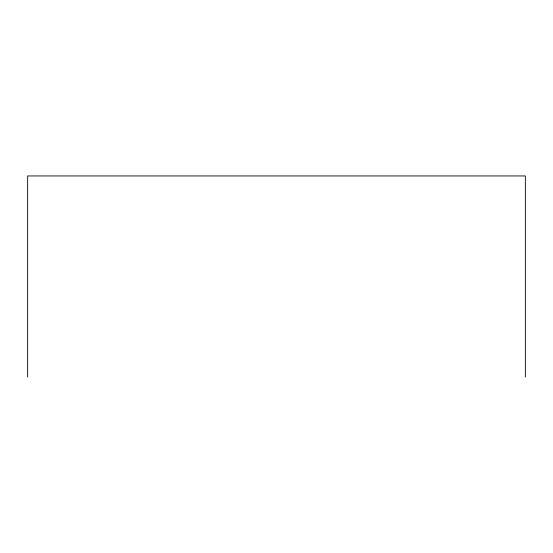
<?xml version="1.0" encoding="UTF-8"?>
<svg xmlns="http://www.w3.org/2000/svg" width="553" height="553" viewBox="0 0 553 553"><rect width="100%" height="100%" fill="white"/><g stroke="black" fill="none" stroke-linecap="round" stroke-linejoin="round"><path stroke-width="0.83" d="M525.35 377.056L525.35 175.944L27.65 175.944L27.65 377.056"/></g></svg>
